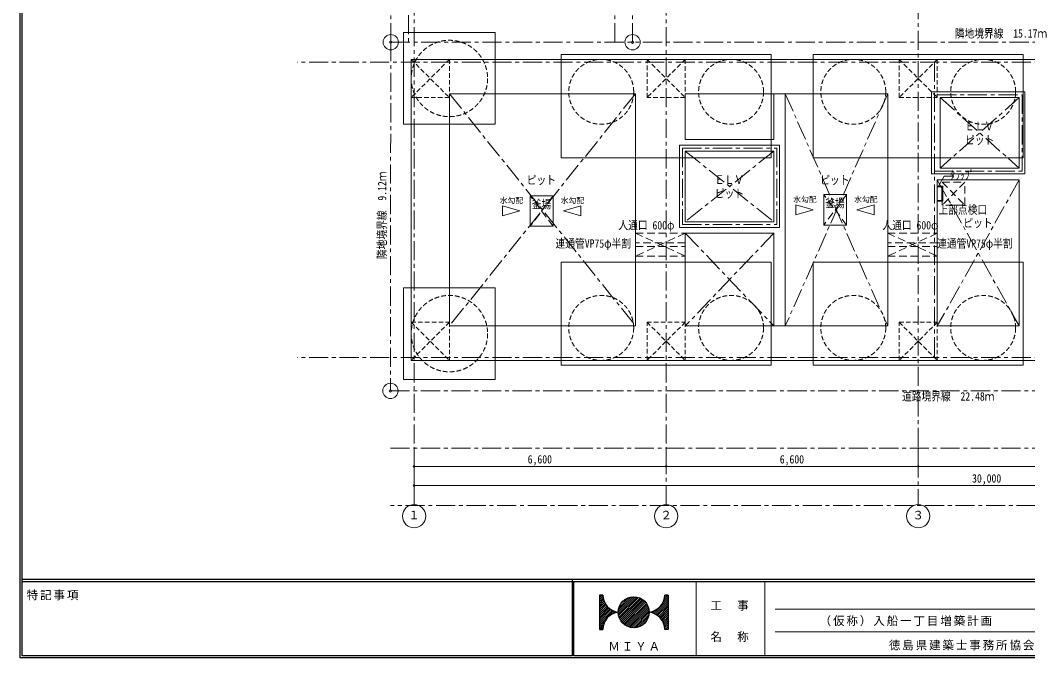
# Model space of a CAD drawing. Units: millimetres at full size; details may follow other scales. Extents: x -443943 to 462275, y -43546 to 79452.
# Drawn here: x -443943 to -417560, y -23081 to -6386 of the extents above; entities that cross this region are included whole.
import ezdxf
from ezdxf.enums import TextEntityAlignment as Align

# ---------------------------------------------------------------- set-up
doc = ezdxf.new("R2010")
doc.units = ezdxf.units.MM
doc.header["$LTSCALE"] = 100
doc.header["$PDMODE"] = 32
doc.header["$PDSIZE"] = 40
for name, pattern in [('CHAIN1', [8, 5, -1, 1, -1]), ('DASHED1', [1.8, 1.2, -0.6]), ('DASHED2', [3, 2, -1])]:
    doc.linetypes.add(name, pattern=pattern)
for name, color, linetype, lineweight in [('1-0_仕上', 7, 'Continuous', 15), ('4-1_通り芯', 4, 'Continuous', 9), ('4-2_躯体', 3, 'Continuous', 20), ('4-4_寸法', 7, 'Continuous', 15), ('4-E_E-LITE', 7, 'Continuous', 15), ('4-F__', 4, 'Continuous', 9)]:
    doc.layers.add(name, color=color, linetype=linetype, lineweight=lineweight)
doc.styles.add('ＭＳ ゴシック', font='')
doc.styles.get('ＭＳ ゴシック').set_extended_font_data('MS Gothic')

msp = doc.modelspace()

# ---------------------------------------------------------------- linework, layer by layer
at = {"layer": '1-0_仕上', "color": 4, "linetype": 'CHAIN1', "lineweight": 9}
for p, q in [((-433777, 14545), (-433777, -6963.1)), ((-428377, -6963.1), (-428377, 14545)), ((-427908.9, -6963.1), (-427892.3, 11974.1)), ((-434239.6, -6963.1), (-434225.3, 10354.2))]:
    msp.add_line(p, q, dxfattribs=at)
at = {"layer": '1-0_仕上', "color": 4, "linetype": 'DASHED2', "lineweight": 9}
for p, q in [((-419805.8, -10628.2), (-419205.8, -10628.2)), ((-419205.8, -11228.2), (-419805.8, -11228.2)), ((-427829.5, -11963.1), (-426529.5, -11963.1)), ((-427829.5, -11963.1), (-426529.5, -12563.1)), ((-426529.5, -11963.1), (-427829.5, -12563.1)), ((-421229.5, -11963.1), (-419929.5, -11963.1)), ((-421229.5, -11963.1), (-419929.5, -12563.1)), ((-419929.5, -11963.1), (-421229.5, -12563.1)), ((-426529.5, -12213.1), (-427829.5, -12213.1)), ((-427829.5, -12313.1), (-426529.5, -12313.1)), ((-419929.5, -12213.1), (-421229.5, -12213.1)), ((-421229.5, -12313.1), (-419929.5, -12313.1)), ((-427829.5, -12563.1), (-426529.5, -12563.1)), ((-421229.5, -12563.1), (-419929.5, -12563.1))]:
    msp.add_line(p, q, dxfattribs=at)
at = {"layer": '1-0_仕上', "color": 2, "linetype": 'DASHED2'}
for p, q in [((-429989.6, -10981.2), (-430589.6, -11781.2)), ((-429989.6, -11781.2), (-430589.6, -10981.2)), ((-422305.3, -10953.1), (-422905.3, -11753.1)), ((-422305.3, -11753.1), (-422905.3, -10953.1))]:
    msp.add_line(p, q, dxfattribs=at)
at = {"layer": '1-0_仕上', "color": 2}
msp.add_line((-419929.5, -11128.2), (-419787.3, -11128.2), dxfattribs=at)
for points in [[(-419900.7, -10728.2), (-419751.7, -10469.2), (-419531.1, -10468.8)], [(-419787.3, -11128.2), (-419787.3, -10728.2), (-419929.5, -10728.2)], [(-419929.5, -10750.2), (-419809.3, -10750.2), (-419809.3, -11106.2), (-419929.5, -11106.2)]]:
    msp.add_lwpolyline(points, dxfattribs=at)
at = {"layer": '1-0_仕上', "color": 4, "linetype": 'DASHED2', "lineweight": 9}
msp.add_lwpolyline([(-419205.8, -11228.2), (-419205.8, -10628.2), (-419805.8, -11228.2), (-419805.8, -10628.2)], close=True, dxfattribs=at)
at = {"layer": '1-0_仕上', "color": 2}
for points in [[(-429989.6, -10981.2), (-430589.6, -10981.2), (-430589.6, -11781.2), (-429989.6, -11781.2)], [(-422305.3, -10953.1), (-422905.3, -10953.1), (-422905.3, -11753.1), (-422305.3, -11753.1)]]:
    msp.add_lwpolyline(points, close=True, dxfattribs=at)
at = {"layer": '1-0_仕上', "color": 4, "lineweight": 9}
for points in [[(-430860.8, -11381.2), (-431314.9, -11512.8), (-431314.9, -11249.7)], [(-429718.4, -11381.2), (-429264.2, -11512.8), (-429264.2, -11249.7)], [(-423176.5, -11353.1), (-423630.6, -11484.6), (-423630.6, -11221.6)], [(-422034, -11353.1), (-421579.9, -11484.6), (-421579.9, -11221.6)]]:
    msp.add_lwpolyline(points, close=True, dxfattribs=at)
at = {"layer": '4-1_通り芯', "color": 5, "lineweight": 30}
for p, q in [((-443943.2, -23080.8), (-443943.2, 16273.1)), ((-443893.2, -23030.8), (-443893.2, 16223.1)), ((-388593.2, -21030.8), (-443893.2, -21030.8)), ((-443893.2, -21080.8), (-388593.2, -21080.8)), ((-429493.2, -21030.8), (-429493.2, -23030.8)), ((-429443.2, -23030.8), (-429443.2, -21080.8)), ((-428778.2, -21461), (-428753.1, -21435.9)), ((-428702.2, -21435.9), (-428778.2, -21511.9)), ((-428778.2, -21435.9), (-428778.2, -22335.9)), ((-428688.1, -21435.9), (-428778.2, -21435.9)), ((-428778.2, -21562.8), (-428686.4, -21471.1)), ((-428680.2, -21515.8), (-428778.2, -21613.7)), ((-428778.2, -21664.7), (-428670.5, -21557)), ((-428657.7, -21595.1), (-428778.2, -21715.6)), ((-428778.2, -21766.5), (-428642.3, -21630.7)), ((-427881.7, -21480.9), (-428283.2, -21882.4)), ((-428280.7, -21930.8), (-427833.2, -21483.4)), ((-428278.9, -21827.2), (-427936.9, -21485.2)), ((-427789.6, -21490.7), (-428273.3, -21974.5)), ((-428003.3, -21500.7), (-428263.3, -21760.8)), ((-428262.3, -22014.3), (-427749.8, -21501.8)), ((-427713.1, -21516.1), (-428248, -22050.9)), ((-428231, -22084.8), (-427679.3, -21533.1)), ((-428215.9, -21662.4), (-428101.6, -21548.2)), ((-427648, -21552.7), (-428211.4, -22116.1)), ((-428189.4, -22145.1), (-427619, -21574.7)), ((-427592.4, -21598.9), (-428165.1, -22171.7)), ((-428138.6, -22196.1), (-427568, -21625.5)), ((-427351, -21917.7), (-426978.2, -21544.8)), ((-426978.2, -21595.7), (-427316.3, -21933.8)), ((-426978.2, -21493.8), (-427113.1, -21628.7)), ((-427083.4, -21548.2), (-426978.2, -21442.9)), ((-427022.1, -21435.9), (-427071.4, -21485.2)), ((-426978.2, -21435.9), (-427068.2, -21435.9)), ((-426978.2, -21435.9), (-426978.2, -22335.9)), ((-428624.6, -21663.8), (-428778.2, -21817.4)), ((-428778.2, -21868.3), (-428604.6, -21694.7)), ((-428582.5, -21723.6), (-428778.2, -21919.2)), ((-428778.2, -21970.1), (-428558.4, -21750.4)), ((-428532.3, -21775.2), (-428778.2, -22021)), ((-428778.2, -22071.9), (-428504.2, -21798)), ((-428474, -21818.7), (-428778.2, -22122.9)), ((-428441.6, -21837.2), (-428778.2, -22173.8)), ((-428778.2, -22224.7), (-428406.9, -21853.5)), ((-428369.8, -21867.2), (-428432.6, -21930)), ((-428329.7, -21878), (-428350.7, -21899)), ((-428286.3, -21885.5), (-428287.2, -21886.4)), ((-427545.9, -21654.3), (-428109.8, -22218.2)), ((-428078.6, -22237.9), (-427526.2, -21685.5)), ((-427509.1, -21719.2), (-428044.8, -22255)), ((-428008.3, -22269.4), (-427494.7, -21755.8)), ((-427483.4, -21795.4), (-427968.7, -22280.7)), ((-427925.2, -22288.2), (-427475.9, -21838.9)), ((-427473.2, -21887), (-427877.1, -22290.9)), ((-427472.2, -21886), (-427471.9, -21885.8)), ((-427409, -21873.7), (-427428.6, -21893.4)), ((-427328.4, -21844.1), (-427388.4, -21904.1)), ((-427283.8, -21952.2), (-426978.2, -21646.6)), ((-426978.2, -21697.5), (-427253.5, -21972.9)), ((-427225.3, -21995.6), (-426978.2, -21748.4)), ((-426978.2, -21799.3), (-427199.1, -22020.3)), ((-427174.9, -22047), (-426978.2, -21850.2)), ((-428778.2, -22275.6), (-428641, -22138.4)), ((-427477, -21941.8), (-427822.3, -22287.1)), ((-427756.6, -22272.2), (-427491.9, -22007.5)), ((-427536, -22102.6), (-427661.5, -22228.1)), ((-426978.2, -21901.1), (-427152.8, -22075.7)), ((-427132.7, -22106.5), (-426978.2, -21952.1)), ((-426978.2, -22003), (-427114.8, -22139.6)), ((-427099.3, -22175), (-426978.2, -22053.9)), ((-426978.2, -22104.8), (-427086.4, -22213)), ((-427076.5, -22254), (-426978.2, -22155.7)), ((-428672, -22220.4), (-428778.2, -22326.5)), ((-428778.2, -22335.9), (-428688.1, -22335.9)), ((-428736.6, -22335.9), (-428684.6, -22283.9)), ((-426978.2, -22206.6), (-427070.1, -22298.5)), ((-426978.2, -22335.9), (-427068.2, -22335.9)), ((-427056.6, -22335.9), (-426978.2, -22257.5)), ((-426978.2, -22308.4), (-427005.7, -22335.9)), ((-388543.2, -23080.8), (-443943.2, -23080.8)), ((-429493.2, -23030.8), (-443893.2, -23030.8)), ((-388593.2, -23030.8), (-429443.2, -23030.8))]:
    msp.add_line(p, q, dxfattribs=at)
at = {"layer": '4-1_通り芯', "linetype": 'CHAIN1'}
for p, q in [((-433629.5, -19068.1), (-433629.5, -4238.1)), ((-427029.5, -19068.1), (-427029.5, -4238.1)), ((-420429.5, -5062.1), (-420429.5, -19068.1)), ((-395879.5, -7488.1), (-436691.2, -7488.1)), ((-420004.5, -7488.1), (-420004.5, -15218.1)), ((-419929.5, -8338.1), (-417709.5, -8338.1)), ((-417709.5, -8338.1), (-417709.5, -10338.1)), ((-426604.5, -9738.1), (-426604.5, -11738.1)), ((-420004.5, -10338.1), (-417709.5, -10338.1)), ((-426604.5, -11738.1), (-424134.5, -11738.1)), ((-395879.5, -15218.1), (-436691.2, -15218.1))]:
    msp.add_line(p, q, dxfattribs=at)
at = {"layer": '4-1_通り芯', "color": 7, "lineweight": 15}
for p, q in [((-426243.2, -23030.8), (-426243.2, -21080.8)), ((-424443.2, -21080.8), (-424443.2, -23030.8)), ((-416650.5, -21803.2), (-424171, -21803.2)), ((-424171, -22403.1), (-416650.5, -22403.1))]:
    msp.add_line(p, q, dxfattribs=at)
at = {"layer": '4-1_通り芯', "linetype": 'CHAIN1'}
msp.add_lwpolyline([(-426604.5, -9738.1), (-424134.5, -9738.1), (-424134.5, -11738.1)], dxfattribs=at)
at = {"layer": '4-1_通り芯', "color": 7, "lineweight": 15}
for centre in [(-433629.5, -19371.9), (-427029.5, -19371.9), (-420429.5, -19371.9)]:
    msp.add_circle(centre, 303.8, dxfattribs=at)
at = {"layer": '4-1_通り芯', "color": 5, "lineweight": 30}
msp.add_circle((-427878.2, -21885.9), 405, dxfattribs=at)
for centre, start, end in [((-428230.1, -21430.9), 180.63191, 263.3425), ((-427526.3, -21430.9), 276.6575, 359.3681), ((-428230.1, -22341), 96.65749, 179.36809), ((-427526.3, -22341), 0.63191, 83.3425)]:
    msp.add_arc(centre, 458.1, start, end, dxfattribs=at)
at = {"layer": '4-2_躯体'}
for p, q in [((-433704.5, -15293.1), (-433704.5, -7413.1)), ((-433704.5, -7413.1), (-403554.5, -7413.1)), ((-432704.5, -8313.1), (-432704.5, -14393.1)), ((-432704.5, -8313.1), (-427829.5, -8313.1)), ((-427829.5, -14393.1), (-427829.5, -8313.1)), ((-426529.5, -9513.1), (-426529.5, -8313.1)), ((-426529.5, -8313.1), (-421229.5, -8313.1)), ((-424209.5, -9513.1), (-424209.5, -8313.1)), ((-423909.5, -8313.1), (-423909.5, -14393.1)), ((-421229.5, -8313.1), (-421229.5, -14393.1)), ((-417784.5, -8413.1), (-417784.5, -10263.1)), ((-417634.5, -8263.1), (-417634.5, -10413.1)), ((-426679.5, -9663.1), (-424059.5, -9663.1)), ((-426679.5, -9663.1), (-426679.5, -11813.1)), ((-426529.5, -9513.1), (-424209.5, -9513.1)), ((-424059.5, -9663.1), (-424059.5, -11813.1)), ((-426529.5, -9813.1), (-426529.5, -11663.1)), ((-419854.5, -10263.1), (-417784.5, -10263.1)), ((-420079.5, -10413.1), (-417634.5, -10413.1)), ((-419929.5, -10563.1), (-419929.5, -14393.1)), ((-419929.5, -10563.1), (-417784.5, -10563.1)), ((-417784.5, -10563.1), (-417784.5, -14393.1)), ((-424059.5, -11813.1), (-426679.5, -11813.1)), ((-424209.5, -11663.1), (-426529.5, -11663.1)), ((-426529.5, -11963.1), (-426529.5, -14393.1)), ((-424209.5, -11963.1), (-426529.5, -11963.1)), ((-424209.5, -11963.1), (-424209.5, -14393.1)), ((-432704.5, -14393.1), (-427829.5, -14393.1)), ((-426529.5, -14393.1), (-421229.5, -14393.1)), ((-419929.5, -14393.1), (-417784.5, -14393.1)), ((-403554.5, -15293.1), (-433704.5, -15293.1))]:
    msp.add_line(p, q, dxfattribs=at)
at = {"layer": '4-2_躯体', "linetype": 'DASHED1'}
for p, q in [((-432704.5, -7413.1), (-433704.5, -8413.1)), ((-433704.5, -7413.1), (-432704.5, -8413.1)), ((-432704.5, -7413.1), (-432704.5, -8413.1)), ((-426529.5, -7413.1), (-427529.5, -8413.1)), ((-420929.5, -8413.1), (-420929.5, -7413.1)), ((-419929.5, -7413.1), (-420929.5, -8413.1)), ((-420929.5, -7413.1), (-419929.5, -8413.1)), ((-419929.5, -7413.1), (-419929.5, -8413.1)), ((-432704.5, -8413.1), (-433704.5, -8413.1)), ((-420929.5, -8413.1), (-419929.5, -8413.1)), ((-432704.5, -14293.1), (-433704.5, -15293.1)), ((-433704.5, -14293.1), (-432704.5, -15293.1)), ((-427529.5, -14293.1), (-426529.5, -14293.1)), ((-427529.5, -14293.1), (-426529.5, -15293.1)), ((-427529.5, -15293.1), (-427529.5, -14293.1)), ((-426529.5, -14293.1), (-427529.5, -15293.1)), ((-426529.5, -14293.1), (-426529.5, -15293.1)), ((-420929.5, -14293.1), (-419929.5, -14293.1)), ((-420929.5, -14293.1), (-419929.5, -15293.1)), ((-420929.5, -15293.1), (-420929.5, -14293.1)), ((-419929.5, -14293.1), (-420929.5, -15293.1)), ((-419929.5, -14293.1), (-419929.5, -15293.1))]:
    msp.add_line(p, q, dxfattribs=at)
at = {"layer": '4-2_躯体', "color": 4, "linetype": 'CHAIN1', "lineweight": 9}
for p, q in [((-427829.5, -8313.1), (-432704.5, -14393.1)), ((-432704.5, -8313.1), (-427828.1, -14393.1)), ((-421229.5, -8313.1), (-423909.5, -14393.1)), ((-423909.5, -8313.1), (-421229.5, -14393.1)), ((-419854.5, -8413.1), (-417784.5, -10263.1)), ((-417784.5, -8413.1), (-419854.5, -10263.1)), ((-426529.5, -9813.1), (-424209.5, -11663.1)), ((-424209.5, -9813.1), (-426529.5, -11663.1)), ((-419929.5, -10563.1), (-417784.5, -14393.1)), ((-417784.5, -10563.1), (-419929.5, -14393.1)), ((-426529.5, -11963.1), (-424209.5, -14393.1)), ((-424209.5, -11963.1), (-426529.5, -14393.1))]:
    msp.add_line(p, q, dxfattribs=at)
at = {"layer": '4-2_躯体', "linetype": 'DASHED1'}
for points in [[(-427529.5, -8413.1), (-427529.5, -7413.1), (-426529.5, -8413.1)], [(-426529.5, -7413.1), (-426529.5, -8413.1), (-427529.5, -8413.1)], [(-433704.5, -14293.1), (-432704.5, -14293.1), (-432704.5, -15293.1)]]:
    msp.add_lwpolyline(points, dxfattribs=at)
at = {"layer": '4-2_躯体'}
for points in [[(-417634.5, -8263.1), (-420079.5, -8263.1), (-420079.5, -10413.1)], [(-417784.5, -8413.1), (-419854.5, -8413.1), (-419854.5, -10263.1)], [(-426529.5, -9813.1), (-424209.5, -9813.1), (-424209.5, -11663.1)]]:
    msp.add_lwpolyline(points, dxfattribs=at)
at = {"layer": '4-4_寸法'}
for p, q in [((-433629.5, -18568.1), (-433629.5, -17591.6)), ((-427029.5, -18068.1), (-427029.5, -17591.6)), ((-420429.5, -18068.1), (-420429.5, -17591.6)), ((-433629.5, -18068.1), (-403629.5, -18068.1)), ((-433629.5, -18568.1), (-403629.5, -18568.1))]:
    msp.add_line(p, q, dxfattribs=at)
for p in [(-433629.5, -18068.1), (-427029.5, -18068.1), (-420429.5, -18068.1), (-433629.5, -18568.1)]:
    msp.add_point(p, dxfattribs=at)
at = {"layer": '4-E_E-LITE'}
for p, q in [((-429779.5, -7288.1), (-429779.5, -9988.1)), ((-423179.5, -7288.1), (-423179.5, -9988.1)), ((-429779.5, -9988.1), (-424279.5, -9988.1)), ((-423179.5, -9988.1), (-417679.5, -9988.1)), ((-429779.5, -12718.1), (-424279.5, -12718.1)), ((-429779.5, -12718.1), (-429779.5, -15418.1)), ((-424279.5, -12718.1), (-424279.5, -15418.1)), ((-423179.5, -12718.1), (-417679.5, -12718.1)), ((-423179.5, -12718.1), (-423179.5, -15418.1)), ((-417679.5, -12718.1), (-417679.5, -15418.1)), ((-431504.5, -13393.1), (-433904.5, -13393.1)), ((-433904.5, -13393.1), (-433904.5, -15793.1)), ((-431504.5, -13393.1), (-431504.5, -15793.1)), ((-429779.5, -15418.1), (-424279.5, -15418.1)), ((-423179.5, -15418.1), (-417679.5, -15418.1)), ((-431504.5, -15793.1), (-433904.5, -15793.1))]:
    msp.add_line(p, q, dxfattribs=at)
for points in [[(-431504.5, -6713.1), (-433904.5, -6713.1), (-433904.5, -9113.1)], [(-431504.5, -6713.1), (-431504.5, -9113.1), (-433904.5, -9113.1)], [(-429779.5, -7288.1), (-424279.5, -7288.1), (-424279.5, -9988.1)], [(-423179.5, -7288.1), (-417679.5, -7288.1), (-417679.5, -9988.1)]]:
    msp.add_lwpolyline(points, dxfattribs=at)
at = {"layer": '4-E_E-LITE', "linetype": 'DASHED1'}
for centre, radius in [((-432704.5, -7913.1), 1000), ((-428729.5, -8263.1), 850), ((-425329.5, -8263.1), 850), ((-422129.5, -8263.1), 850), ((-418729.5, -8263.1), 850), ((-432704.5, -14593.1), 1000), ((-428729.5, -14443.1), 850), ((-425329.5, -14443.1), 850), ((-422129.5, -14443.1), 850), ((-418729.5, -14443.1), 850)]:
    msp.add_circle(centre, radius, dxfattribs=at)
at = {"layer": '4-F__', "linetype": 'CHAIN1'}
for p, q in [((-434239.6, -6963.1), (-434248.3, -16091.6)), ((-434239.6, -6963.1), (-427908.9, -6963.1)), ((-412735.7, -6963), (-427908.9, -6963.1)), ((-434248.3, -16091.6), (-411759.8, -16091.5)), ((-434248.3, -17591.6), (-411759.8, -17591.5)), ((-411753.7, -19091.5), (-434248.3, -19091.6))]:
    msp.add_line(p, q, dxfattribs=at)
at = {"layer": '4-F__'}
for centre, radius in [((-434239.6, -6963.1), 200), ((-427908.9, -6963.1), 200), ((-434239.6, -6963.1), 30), ((-427908.9, -6963.2), 30), ((-434248.3, -16091.6), 200), ((-434248.3, -16091.6), 30)]:
    msp.add_circle(centre, radius, dxfattribs=at)

# ---------------------------------------------------------------- texts
at = {"layer": '1-0_仕上', "style": 'ＭＳ ゴシック', "width": 0.85}
for s, p in [('ＥＬＶ', (-419209.5, -9338.1)), ('ピット', (-419204.1, -9699.7)), ('ピット', (-430679.6, -10748.4)), ('ＥＬＶ', (-425759.5, -10738.1)), ('ピット', (-422995.3, -10748.4)), ('ﾀﾗｯﾌﾟ', (-419591.5, -10619.6)), ('ピット', (-425754.1, -11099.7)), ('釜場', (-430549.6, -11381.2)), ('釜場', (-422865.3, -11353.1)), ('上部点検口', (-419899.6, -11525.1)), ('ピット', (-419247, -11873.4)), ('人通口 600φ', (-428280.1, -11930.5)), ('人通口 600φ', (-421367.1, -11930.5)), ('連通管VP75φ半割', (-429925.1, -12409.2)), ('連通管VP75φ半割', (-419934, -12409.2))]:
    msp.add_text(s, height=219.9, dxfattribs=at).set_placement(p, align=Align.BOTTOM_LEFT)
at = {"layer": '1-0_仕上', "color": 4, "style": 'ＭＳ ゴシック'}
for p in [(-431387.9, -11225.9), (-429791.3, -11225.9), (-423703.6, -11197.8), (-422107, -11197.8)]:
    msp.add_text('水勾配', height=146.6, dxfattribs=at).set_placement(p, align=Align.BOTTOM_LEFT)
at = {"layer": '4-1_通り芯', "color": 7, "style": 'ＭＳ ゴシック'}
for s, p in [('１', (-433779.5, -19521.9)), ('２', (-427179.5, -19521.9)), ('３', (-420579.5, -19521.9))]:
    msp.add_text(s, height=219.9, dxfattribs=at).set_placement(p, align=Align.BOTTOM_LEFT)
at = {"layer": '4-1_通り芯', "color": 7, "char_height": 219.9, "attachment_point": 7, "style": 'ＭＳ ゴシック'}
for s, insert in [('\\T1.17;特記事項', (-443771.5, -21574.2)), ('\\T1.17;工\u3000事', (-425870.1, -21846.6)), ('\\T1.17;（仮称）入船一丁目増築計画', (-423010.8, -22253.1)), ('\\T1.17;名\u3000称', (-425870.1, -22665.1)), ('\\T1.17;ＭＩＹＡ', (-428541.6, -22891)), ('\\T1.17;徳島県建築士事務所協会々員', (-421198.2, -22885.5))]:
    msp.add_mtext(s, dxfattribs=dict(at, insert=insert))
at = {"layer": '4-4_寸法', "style": 'ＭＳ ゴシック', "width": 0.85}
for s, p in [('6,600', (-430654.5, -18058.1)), ('6,600', (-424054.5, -18058.1)), ('30,000', (-419019.5, -18558.1))]:
    msp.add_text(s, height=219.9, dxfattribs=at).set_placement(p, align=Align.BOTTOM_LEFT)
at = {"layer": '4-F__', "color": 7, "style": 'ＭＳ ゴシック', "width": 0.85}
for s, rotation, p in [('隣地境界線\u300015.17ｍ', 0.001, (-419473.4, -6910.1)), ('隣地境界線\u30009.12ｍ', 89.945, (-434293.7, -12642))]:
    msp.add_text(s, height=219.9, rotation=rotation, dxfattribs=at).set_placement(p, align=Align.BOTTOM_LEFT)
msp.add_text('道路境界線\u300022.48ｍ', height=219.9, dxfattribs=at).set_placement((-420853.7, -16411.8), align=Align.BOTTOM_LEFT)

doc.saveas('drawing.dxf')
